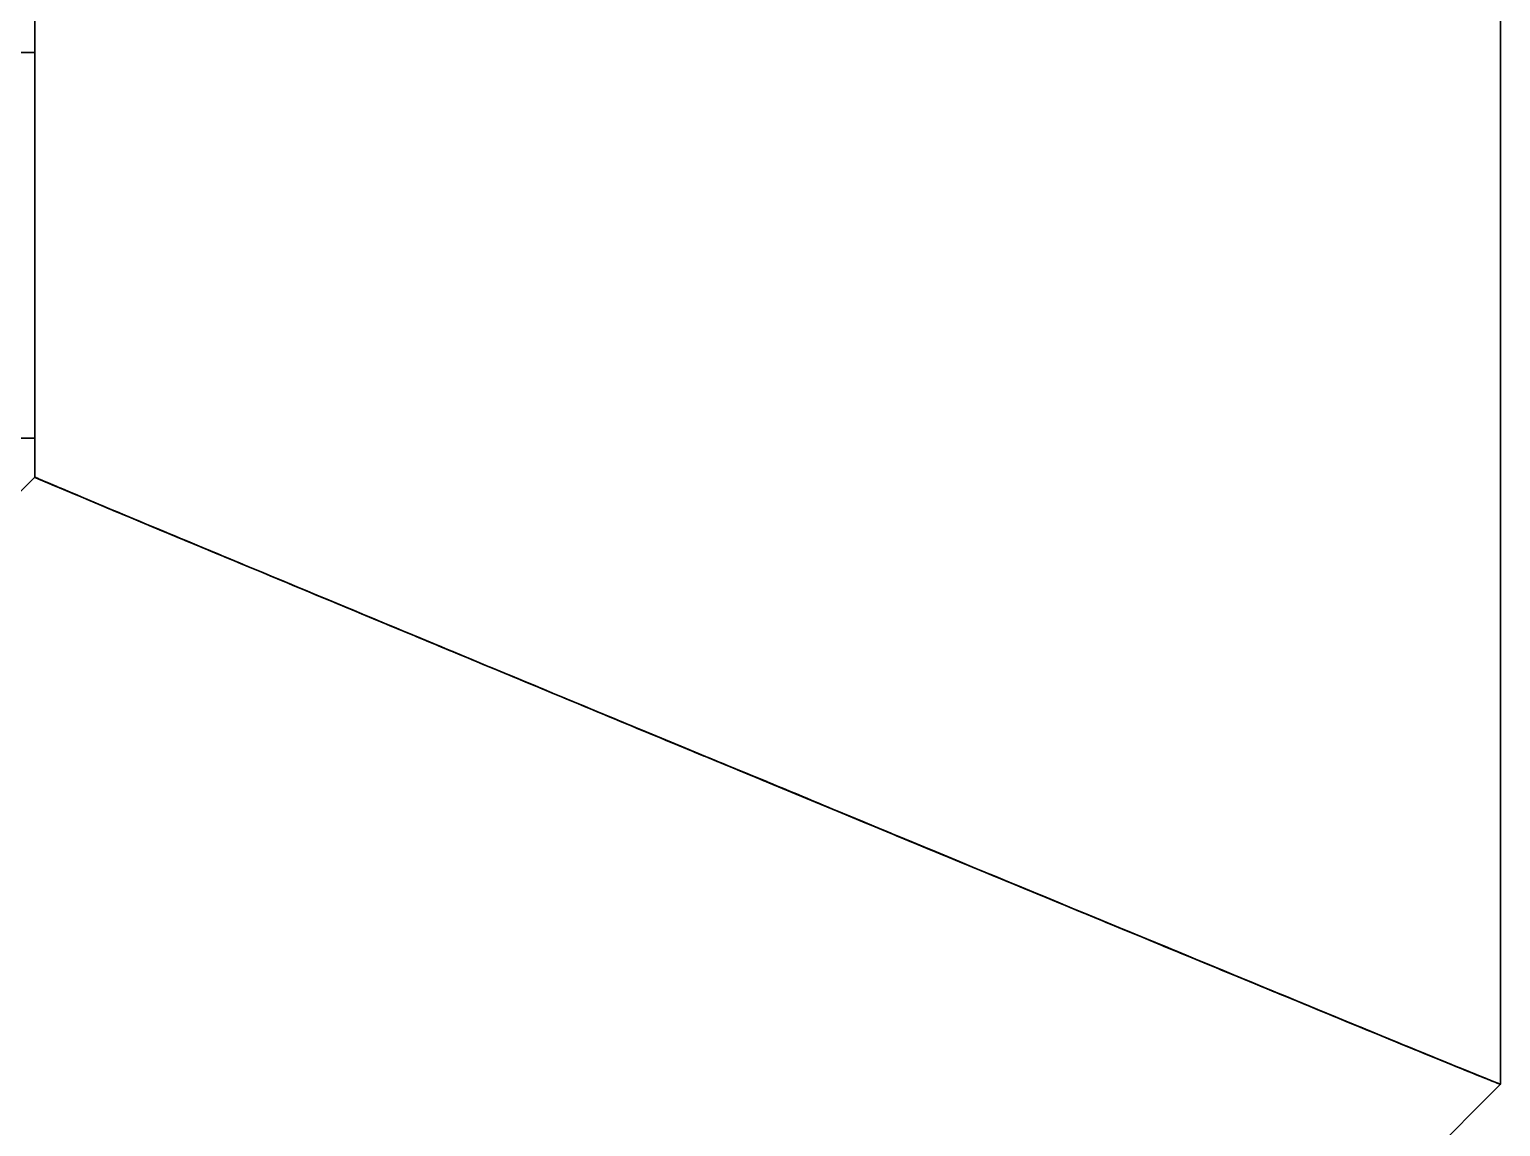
# Model space of a CAD drawing. Header units: millimetres. Extents: x 13935 to 21534, y -198 to 9202.
# Drawn here: x 15181.3 to 15333.8, y 1706.7 to 1820.5 of the extents above; entities that cross this region are included whole.
import ezdxf

# ---------------------------------------------------------------- set-up
doc = ezdxf.new("R2010")
doc.units = ezdxf.units.MM
doc.header["$LTSCALE"] = 326.7
doc.layers.get('0').update_dxf_attribs({"linetype": 'CONTINUOUS'})

msp = doc.modelspace()

# ---------------------------------------------------------------- linework, layer by layer
at = {"color": 0, "linetype": 'Continuous', "lineweight": 30}
for p, q in [((15181.8418, 1879.76865), (15181.8418, 1774.03934)), ((15333.8418, 1879.76865), (15333.8418, 1711.07923)), ((15103.8418, 1818.08936), (15181.8418, 1818.08936)), ((15181.8418, 1818.07878), (15103.8418, 1818.07878)), ((15103.8418, 1778.07887), (15181.8418, 1778.07887)), ((15181.84187, 1774.03911), (15112.27733, 1704.47514)), ((15181.84187, 1774.03911), (15181.8414, 1774.03898)), ((15181.84162, 1774.03784), (15181.84187, 1774.03911)), ((15181.85557, 1774.033), (15181.84187, 1774.03911)), ((15183.32664, 1773.39339), (15182.25028, 1773.84423)), ((15183.88501, 1773.15782), (15183.32664, 1773.39339)), ((15183.76395, 1773.20724), (15183.46025, 1773.33597)), ((15183.61886, 1773.26872), (15183.91188, 1773.14464)), ((15184.38415, 1772.94503), (15183.76395, 1773.20724)), ((15224.01289, 1756.42746), (15223.25799, 1756.74107)), ((15249.53062, 1745.84194), (15244.80986, 1747.79876)), ((15244.81199, 1747.7979), (15249.25737, 1745.95521)), ((15249.25737, 1745.95521), (15251.39683, 1745.06857)), ((15251.26871, 1745.12165), (15249.53062, 1745.84194)), ((15251.25097, 1745.11531), (15250.66224, 1745.35796)), ((15251.39995, 1745.05396), (15251.25097, 1745.11531)), ((15251.41812, 1745.06037), (15251.26921, 1745.12145)), ((15252.29818, 1744.68448), (15251.39995, 1745.05396)), ((15257.8418, 1742.39839), (15257.7281, 1742.4455)), ((15257.95618, 1742.35102), (15257.7281, 1742.44549)), ((15257.86087, 1742.41746), (15257.73805, 1742.46704)), ((15257.86087, 1742.41746), (15257.73833, 1742.46773)), ((15257.95617, 1742.35103), (15257.8418, 1742.39839)), ((15257.95618, 1742.35102), (15257.9771, 1742.34235)), ((15262.80095, 1740.34459), (15257.95618, 1742.35102)), ((15257.9771, 1742.34235), (15262.99275, 1740.26518)), ((15267.9198, 1738.22537), (15262.80095, 1740.34459)), ((15262.99275, 1740.26518), (15267.71351, 1738.31078)), ((15266.3415, 1738.88211), (15265.01221, 1739.43666)), ((15267.69178, 1738.31926), (15266.3415, 1738.88211)), ((15267.9314, 1738.21945), (15267.69178, 1738.31926)), ((15331.89394, 1711.84969), (15331.29946, 1712.09085)), ((15175.23772, 1552.47517), (15333.84638, 1711.08348)), ((15331.87033, 1711.85926), (15332.00254, 1711.80573)), ((15333.82901, 1711.08373), (15333.81675, 1711.08821)), ((15333.82944, 1711.08336), (15333.82601, 1711.08441))]:
    msp.add_line(p, q, dxfattribs=at)
msp.add_lwpolyline([(15184.12205, 1773.05771), (15182.69908, 1773.65705), (15182.43418, 1773.77511)], dxfattribs=at)
for centre, radius, start, end in [((15620.02813, 2639.02627), 966.9915, 247.64881714, 247.99688831), ((15366.82729, 1796.74866), 91.8061, 248.2935274, 248.5597192)]:
    msp.add_arc(centre, radius, start, end, dxfattribs=at)
for points, knots in [([(15181.8414, 1774.03898), (15181.83307, 1774.03325), (15181.9112, 1774.01348), (15181.95629, 1773.97589), (15182.1215, 1773.91212), (15182.40784, 1773.78216), (15182.92549, 1773.56445), (15183.36356, 1773.37693), (15183.61886, 1773.26872)], [0, 0, 0, 0, 0.015656194, 0.064294743, 0.14504668, 0.256979004, 0.570647439, 1, 1, 1, 1]), ([(15182.25028, 1773.84423), (15182.14801, 1773.88708), (15182.05161, 1773.96259), (15181.84123, 1773.99774), (15181.84162, 1774.03784)], [0, 0, 0, 0, 0.734413413, 1, 1, 1, 1]), ([(15182.36988, 1773.80173), (15182.24094, 1773.85744), (15182.07514, 1773.94893), (15181.88077, 1774.00247), (15181.8429, 1774.03825)], [0, 0, 0, 0, 0.72944152, 1, 1, 1, 1]), ([(15183.46025, 1773.33597), (15183.35103, 1773.38231), (15182.98728, 1773.53688), (15182.62377, 1773.69202), (15182.36988, 1773.80173)], [0, 0, 0, 0, 0.300197506, 1, 1, 1, 1]), ([(15223.25799, 1756.74107), (15218.78223, 1758.60066), (15205.65491, 1764.06566), (15192.52015, 1769.51321), (15183.88501, 1773.15782)], [0, 0, 0, 0, 0.340849365, 1, 1, 1, 1]), ([(15183.91188, 1773.14464), (15188.73397, 1771.10441), (15201.84209, 1765.64754), (15214.95028, 1760.19123), (15223.22743, 1756.75376)], [0, 0, 0, 0, 0.368767261, 1, 1, 1, 1]), ([(15224.01705, 1756.42584), (15215.77085, 1759.85019), (15202.55652, 1765.34845), (15189.3439, 1770.85109), (15184.38415, 1772.94503)], [0, 0, 0, 0, 0.623852196, 1, 1, 1, 1]), ([(15223.22743, 1756.75376), (15224.96223, 1756.03331), (15232.15638, 1753.04634), (15239.35151, 1750.06172), (15244.81199, 1747.7979)], [0, 0, 0, 0, 0.241148312, 1, 1, 1, 1]), ([(15250.66224, 1745.35796), (15248.37208, 1746.30243), (15239.48888, 1749.99209), (15230.60821, 1753.6878), (15224.01289, 1756.42746)], [0, 0, 0, 0, 0.257539706, 1, 1, 1, 1]), ([(15244.80986, 1747.79876), (15243.02796, 1748.5375), (15236.09642, 1751.41174), (15229.16564, 1754.28781), (15224.01705, 1756.42584)], [0, 0, 0, 0, 0.257063585, 1, 1, 1, 1]), ([(15267.71351, 1738.31078), (15281.19666, 1732.72963), (15302.58017, 1723.90764), (15323.95573, 1715.06539), (15331.87033, 1711.85926)], [0, 0, 0, 0, 0.630842742, 1, 1, 1, 1]), ([(15331.29946, 1712.09085), (15323.31675, 1715.33374), (15302.19654, 1724.06112), (15281.07339, 1732.78069), (15267.9198, 1738.22537)], [0, 0, 0, 0, 0.377043298, 1, 1, 1, 1]), ([(15331.96774, 1711.81558), (15329.03414, 1713.00056), (15321.18431, 1716.23685), (15306.98795, 1722.06944), (15288.57597, 1729.68529), (15275.07725, 1735.24312), (15267.9314, 1738.21945)], [0, 0, 0, 0, 0.137031395, 0.367741403, 0.664732969, 1, 1, 1, 1]), ([(15332.68432, 1711.53054), (15332.62475, 1711.55449), (15332.36119, 1711.66062), (15332.09778, 1711.76713), (15331.89394, 1711.84969)], [0, 0, 0, 0, 0.225972427, 1, 1, 1, 1]), ([(15332.87265, 1711.45246), (15332.80632, 1711.47885), (15332.50442, 1711.59924), (15332.20291, 1711.72059), (15331.96774, 1711.81558)], [0, 0, 0, 0, 0.219655595, 1, 1, 1, 1]), ([(15332.00254, 1711.80573), (15332.12091, 1711.75781), (15332.51851, 1711.5971), (15332.91634, 1711.43698), (15333.19614, 1711.32562)], [0, 0, 0, 0, 0.297774504, 1, 1, 1, 1]), ([(15333.72344, 1711.11913), (15333.66998, 1711.13925), (15333.32257, 1711.27376), (15332.97695, 1711.41284), (15332.68432, 1711.53054)], [0, 0, 0, 0, 0.153325037, 1, 1, 1, 1]), ([(15333.19614, 1711.32562), (15333.2444, 1711.30641), (15333.40053, 1711.24445), (15333.55682, 1711.18286), (15333.66518, 1711.14136)], [0, 0, 0, 0, 0.309215637, 1, 1, 1, 1]), ([(15333.83923, 1711.0789), (15333.83502, 1711.07944), (15333.79585, 1711.09203), (15333.75772, 1711.10623), (15333.72344, 1711.11913)], [0, 0, 0, 0, 0.104004246, 1, 1, 1, 1]), ([(15333.82601, 1711.08441), (15333.81877, 1711.08667), (15333.80149, 1711.09248), (15333.78429, 1711.09856), (15333.77426, 1711.10216)], [0, 0, 0, 0, 0.415562453, 1, 1, 1, 1]), ([(15333.84201, 1711.08026), (15333.84043, 1711.08038), (15333.83621, 1711.08141), (15333.83206, 1711.08257), (15333.82944, 1711.08336)], [0, 0, 0, 0, 0.365839753, 1, 1, 1, 1]), ([(15333.84334, 1711.08044), (15333.84323, 1711.08032), (15333.84274, 1711.08022), (15333.8423, 1711.08024), (15333.84201, 1711.08026)], [0, 0, 0, 0, 0.358942781, 1, 1, 1, 1])]:
    msp.add_open_spline(points, degree=3, knots=knots, dxfattribs=at)
for points in [[(15257.7281, 1742.44549), (15255.5749, 1743.33738), (15253.42177, 1744.22943), (15251.26871, 1745.12165)], [(15251.39683, 1745.06857), (15253.54827, 1744.17703), (15255.69977, 1743.28565), (15257.85134, 1742.39444)], [(15265.01221, 1739.43666), (15262.62882, 1740.43119), (15260.24576, 1741.42653), (15257.86087, 1742.41746)]]:
    msp.add_open_spline(points, degree=3, dxfattribs=at)

doc.saveas('drawing.dxf')
